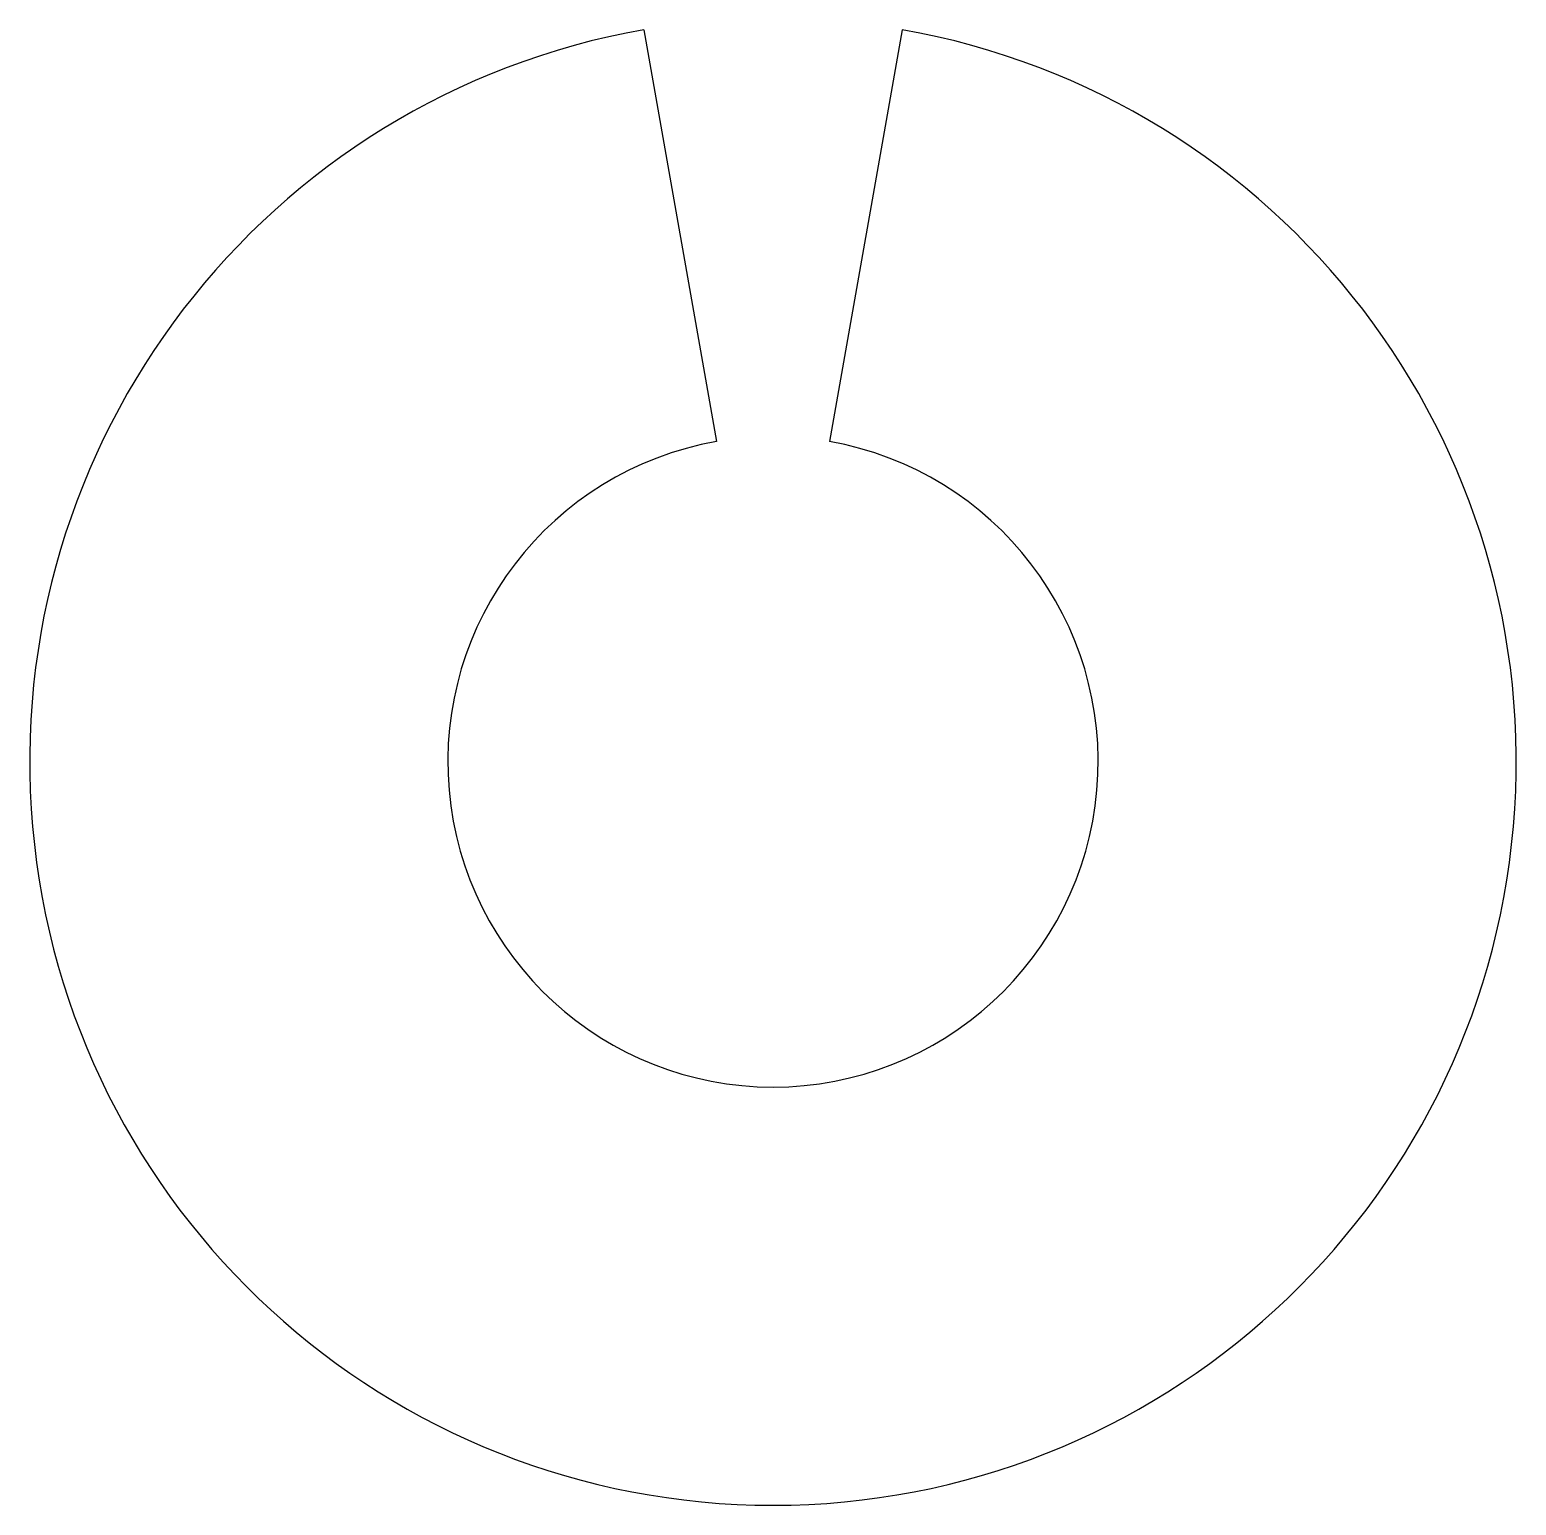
# Model space of a CAD drawing. Header units: millimetres. Extents: x 0 to 320, y 0 to 318.
import ezdxf

# ---------------------------------------------------------------- set-up
doc = ezdxf.new("R2010")
doc.units = ezdxf.units.MM

msp = doc.modelspace()

# ---------------------------------------------------------------- linework, layer by layer
for p, q in [((132.216292, 317.56924), (147.844628, 228.936543)), ((187.783708, 317.56924), (172.155372, 228.936543))]:
    msp.add_line(p, q)
for radius in [160, 70]:
    msp.add_arc((160, 160), radius, 100, 80)

doc.saveas('drawing.dxf')
